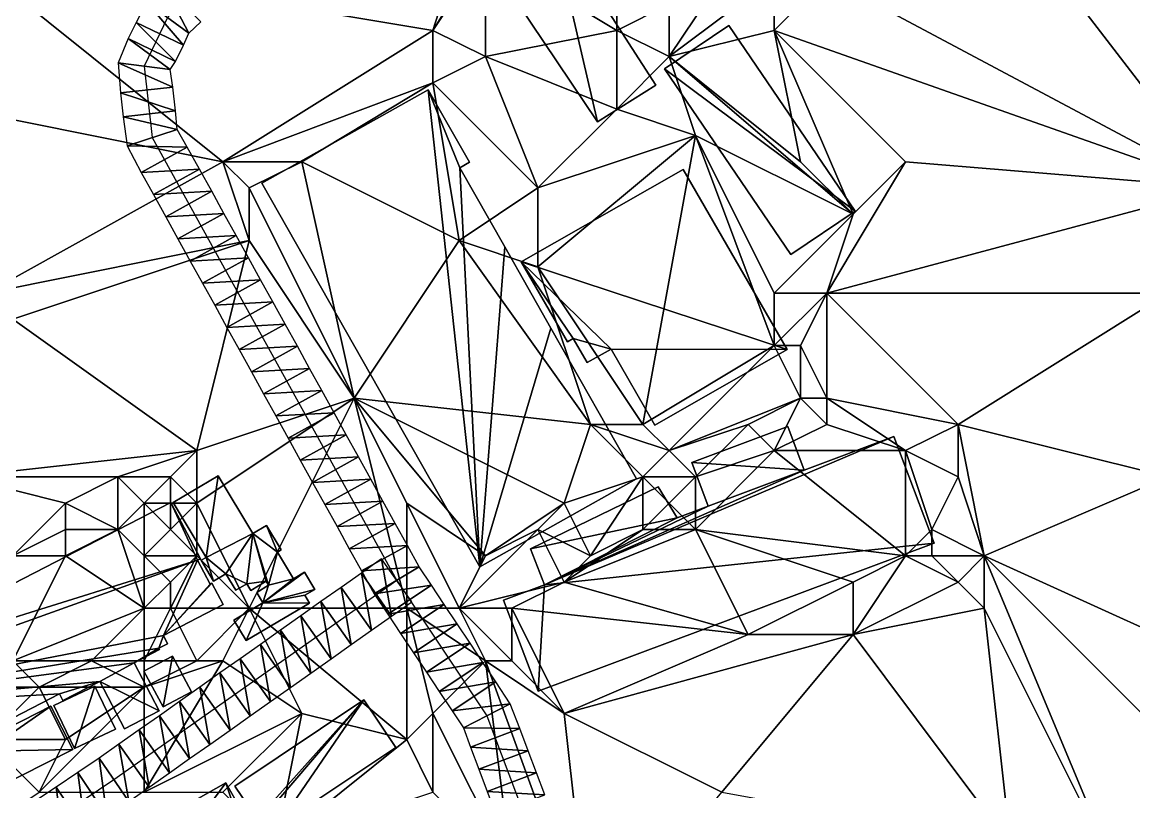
# Model space of a CAD drawing. Header units: metres. Extents: x -1103 to 901, y -902 to 905.
# Drawn here: x -771.3 to -686.6, y 576 to 634.6 of the extents above; entities that cross this region are included whole.
import ezdxf

# ---------------------------------------------------------------- set-up
doc = ezdxf.new("R2010")
doc.units = ezdxf.units.M
for name, color, linetype in [('OSM_BUILDING_FOOTPRINTS', 7, 'CONTINUOUS'), ('OSM_BUILDING_ROOFS', 1, 'CONTINUOUS'), ('OSM_BUILDING_WALLS', 8, 'CONTINUOUS'), ('OSM_ROAD_AXES', 2, 'CONTINUOUS'), ('OSM_ROAD_SURFACE', 9, 'CONTINUOUS'), ('OSM_TERRAIN', 3, 'CONTINUOUS')]:
    doc.layers.add(name, color=color, linetype=linetype)

msp = doc.modelspace()

# ---------------------------------------------------------------- linework, layer by layer
at = {"layer": 'OSM_BUILDING_FOOTPRINTS'}
for points in [[(-735.634, 639.205, 10.64), (-730.98, 642.157, 10.64), (-723.032, 629.816, 10.64), (-727.454, 627.04, 10.64), (-735.634, 639.205, 10.64)], [(-717.461, 634.372, 10.102), (-707.833, 620.228, 10.102), (-712.73, 616.932, 10.102), (-722.369, 631.065, 10.102), (-717.461, 634.372, 10.102)], [(-753.032, 622.373, 10.304), (-740.365, 629.473, 10.304), (-737.225, 623.954, 10.304), (-737.955, 623.545, 10.304), (-734.528, 617.518, 10.304), (-731.013, 611.325, 10.304), (-724.491, 599.868, 10.304), (-736.429, 593.166, 10.304), (-753.032, 622.373, 10.304)], [(-720.932, 623.413, 9.975), (-713.006, 609.7, 9.975), (-723.087, 603.949, 9.975), (-726.437, 609.733, 9.975), (-728.249, 608.704, 9.975), (-729.311, 610.529, 9.975), (-729.753, 610.274, 9.975), (-733.279, 616.368, 9.975), (-720.932, 623.413, 9.975)], [(-734.627, 590.611, 8.765), (-731.51, 591.773, 8.765), (-732.56, 594.526, 8.765), (-722.855, 599.249, 8.765), (-721.396, 596.893, 8.765), (-719.03, 597.778, 8.765), (-720.291, 601.107, 8.765), (-712.973, 603.838, 8.765), (-711.713, 600.521, 8.765), (-704.893, 603.075, 8.765), (-701.831, 594.969, 8.765), (-731.996, 583.678, 8.765), (-734.627, 590.611, 8.765)], [(-759.797, 598.043, 10.638), (-756.37, 600.078, 10.638), (-753.728, 595.687, 10.638), (-752.689, 596.307, 10.638), (-751.562, 594.438, 10.638), (-751.849, 594.272, 10.638), (-750.622, 592.237, 10.638), (-749.782, 592.746, 10.638), (-748.997, 591.441, 10.638), (-749.76, 590.987, 10.638), (-749.406, 590.401, 10.638), (-754.226, 587.537, 10.638), (-755.165, 589.096, 10.638), (-752.955, 590.412, 10.638), (-753.43, 591.208, 10.638), (-752.523, 591.75, 10.638), (-752.711, 592.06, 10.638), (-753.883, 591.363, 10.638), (-754.182, 591.872, 10.638), (-755.011, 591.374, 10.638), (-755.773, 592.624, 10.638), (-756.713, 592.071, 10.638), (-757.664, 593.652, 10.638), (-757.277, 593.874, 10.638), (-759.797, 598.043, 10.638)], [(-762.019, 585.203, 11.364), (-759.852, 586.353, 11.364), (-758.393, 583.633, 11.364), (-760.559, 582.494, 11.364), (-762.019, 585.203, 11.364)], [(-768.883, 582.593, 12.028), (-765.766, 584.075, 12.028), (-764.185, 580.802, 12.028), (-767.302, 579.32, 12.028), (-768.883, 582.593, 12.028)], [(-755.099, 576.467, 10.558), (-745.272, 583.025, 10.558), (-742.818, 579.398, 10.558), (-751.893, 573.348, 10.558), (-752.634, 574.432, 10.558), (-753.385, 573.934, 10.558), (-755.099, 576.467, 10.558)], [(-774.73, 578.8, 12.348), (-774.067, 579.132, 12.348), (-774.432, 579.839, 12.348), (-769.104, 582.538, 12.348), (-767.424, 579.253, 12.348), (-773.415, 576.223, 12.348), (-774.73, 578.8, 12.348)], [(-763.809, 572.165, 10.734), (-755.784, 576.699, 10.734), (-754.17, 573.879, 10.734), (-754.745, 573.558, 10.734), (-754.469, 573.061, 10.734), (-754.833, 572.85, 10.734), (-754.701, 572.607, 10.734), (-761.764, 568.615, 10.734), (-763.809, 572.165, 10.734)]]:
    msp.add_polyline3d(points, close=True, dxfattribs=at)
msp.add_polyline3d([(-784.756, 585.28, 11.018), (-759.963, 598.054, 11.018), (-757.719, 593.763, 11.018), (-757.929, 593.652, 11.018), (-756.978, 591.839, 11.018), (-756.834, 591.916, 11.018), (-755.972, 590.279, 11.018), (-760.537, 587.924, 11.018), (-760.217, 587.304, 11.018), (-760.891, 586.951, 11.018), (-760.836, 586.851, 11.018), (-762.77, 585.845, 11.018), (-760.858, 582.184, 11.018), (-763.5, 580.824, 11.018), (-765.379, 584.429, 11.018), (-768.187, 582.98, 11.018), (-768.441, 583.489, 11.018), (-776.897, 579.132, 11.018)], dxfattribs=at)
at = {"layer": 'OSM_BUILDING_ROOFS'}
for points in [[(-730.98, 642.157, 15.84), (-735.634, 639.205, 15.84), (-727.454, 627.04, 15.84)], [(-730.98, 642.157, 15.84), (-727.454, 627.04, 15.84), (-723.032, 629.816, 15.84)], [(-707.833, 620.228, 20.102), (-717.461, 634.372, 20.102), (-722.369, 631.065, 20.102)], [(-707.833, 620.228, 20.102), (-722.369, 631.065, 20.102), (-712.73, 616.932, 20.102)], [(-740.365, 629.473, 31.504), (-753.032, 622.373, 31.504), (-736.429, 593.166, 31.504)], [(-737.955, 623.545, 31.504), (-737.225, 623.954, 31.504), (-740.365, 629.473, 31.504)], [(-737.955, 623.545, 31.504), (-740.365, 629.473, 31.504), (-736.429, 593.166, 31.504)], [(-736.429, 593.166, 31.504), (-734.528, 617.518, 31.504), (-737.955, 623.545, 31.504)], [(-713.006, 609.7, 19.975), (-720.932, 623.413, 19.975), (-733.279, 616.368, 19.975)], [(-736.429, 593.166, 31.504), (-731.013, 611.325, 31.504), (-734.528, 617.518, 31.504)], [(-733.279, 616.368, 19.975), (-729.753, 610.274, 19.975), (-729.311, 610.529, 19.975)], [(-726.437, 609.733, 19.975), (-713.006, 609.7, 19.975), (-733.279, 616.368, 19.975)], [(-726.437, 609.733, 19.975), (-733.279, 616.368, 19.975), (-729.311, 610.529, 19.975)], [(-736.429, 593.166, 31.504), (-724.491, 599.868, 31.504), (-731.013, 611.325, 31.504)], [(-729.311, 610.529, 19.975), (-728.249, 608.704, 19.975), (-726.437, 609.733, 19.975)], [(-726.437, 609.733, 19.975), (-723.087, 603.949, 19.975), (-713.006, 609.7, 19.975)], [(-711.713, 600.521, 13.965), (-712.973, 603.838, 13.965), (-720.291, 601.107, 13.965)], [(-731.51, 591.773, 13.965), (-701.831, 594.969, 13.965), (-704.893, 603.075, 13.965)], [(-731.51, 591.773, 13.965), (-704.893, 603.075, 13.965), (-711.713, 600.521, 13.965)], [(-731.51, 591.773, 13.965), (-711.713, 600.521, 13.965), (-719.03, 597.778, 13.965)], [(-711.713, 600.521, 13.965), (-720.291, 601.107, 13.965), (-719.03, 597.778, 13.965)], [(-756.37, 600.078, 15.838), (-759.797, 598.043, 15.838), (-757.277, 593.874, 15.838)], [(-753.728, 595.687, 15.838), (-756.37, 600.078, 15.838), (-757.277, 593.874, 15.838)], [(-721.396, 596.893, 13.965), (-722.855, 599.249, 13.965), (-732.56, 594.526, 13.965)], [(-757.929, 593.652, 25.818), (-759.963, 598.054, 25.818), (-784.756, 585.28, 25.818)], [(-757.929, 593.652, 25.818), (-757.719, 593.763, 25.818), (-759.963, 598.054, 25.818)], [(-731.51, 591.773, 13.965), (-719.03, 597.778, 13.965), (-721.396, 596.893, 13.965)], [(-751.849, 594.272, 15.838), (-752.689, 596.307, 15.838), (-753.728, 595.687, 15.838)], [(-751.849, 594.272, 15.838), (-751.562, 594.438, 15.838), (-752.689, 596.307, 15.838)], [(-721.396, 596.893, 13.965), (-732.56, 594.526, 13.965), (-731.51, 591.773, 13.965)], [(-753.728, 595.687, 15.838), (-757.277, 593.874, 15.838), (-755.773, 592.624, 15.838)], [(-753.728, 595.687, 15.838), (-755.773, 592.624, 15.838), (-754.182, 591.872, 15.838)], [(-753.728, 595.687, 15.838), (-754.182, 591.872, 15.838), (-752.711, 592.06, 15.838)], [(-753.728, 595.687, 15.838), (-752.711, 592.06, 15.838), (-752.523, 591.75, 15.838)], [(-752.523, 591.75, 15.838), (-751.849, 594.272, 15.838), (-753.728, 595.687, 15.838)], [(-731.51, 591.773, 13.965), (-731.996, 583.678, 13.965), (-701.831, 594.969, 13.965)], [(-789.742, 582.272, 25.818), (-760.537, 587.924, 25.818), (-757.929, 593.652, 25.818)], [(-789.742, 582.272, 25.818), (-757.929, 593.652, 25.818), (-784.756, 585.28, 25.818)], [(-760.537, 587.924, 25.818), (-756.978, 591.839, 25.818), (-757.929, 593.652, 25.818)], [(-757.277, 593.874, 15.838), (-757.664, 593.652, 15.838), (-756.713, 592.071, 15.838)], [(-757.277, 593.874, 15.838), (-756.713, 592.071, 15.838), (-755.773, 592.624, 15.838)], [(-752.523, 591.75, 15.838), (-750.622, 592.237, 15.838), (-751.849, 594.272, 15.838)], [(-752.955, 590.412, 15.838), (-748.997, 591.441, 15.838), (-749.782, 592.746, 15.838)], [(-752.955, 590.412, 15.838), (-749.782, 592.746, 15.838), (-750.622, 592.237, 15.838)], [(-760.537, 587.924, 25.818), (-755.972, 590.279, 25.818), (-756.834, 591.916, 25.818)], [(-760.537, 587.924, 25.818), (-756.834, 591.916, 25.818), (-756.978, 591.839, 25.818)], [(-755.773, 592.624, 15.838), (-755.011, 591.374, 15.838), (-754.182, 591.872, 15.838)], [(-754.182, 591.872, 15.838), (-753.883, 591.363, 15.838), (-752.711, 592.06, 15.838)], [(-752.523, 591.75, 15.838), (-752.955, 590.412, 15.838), (-750.622, 592.237, 15.838)], [(-752.523, 591.75, 15.838), (-753.43, 591.208, 15.838), (-752.955, 590.412, 15.838)], [(-752.955, 590.412, 15.838), (-749.76, 590.987, 15.838), (-748.997, 591.441, 15.838)], [(-731.51, 591.773, 13.965), (-734.627, 590.611, 13.965), (-731.996, 583.678, 13.965)], [(-752.955, 590.412, 15.838), (-755.165, 589.096, 15.838), (-754.226, 587.537, 15.838)], [(-752.955, 590.412, 15.838), (-754.226, 587.537, 15.838), (-749.406, 590.401, 15.838)], [(-752.955, 590.412, 15.838), (-749.406, 590.401, 15.838), (-749.76, 590.987, 15.838)], [(-789.742, 582.272, 25.818), (-760.891, 586.951, 25.818), (-760.537, 587.924, 25.818)], [(-760.891, 586.951, 25.818), (-760.217, 587.304, 25.818), (-760.537, 587.924, 25.818)], [(-789.742, 582.272, 25.818), (-762.77, 585.845, 25.818), (-760.891, 586.951, 25.818)], [(-762.77, 585.845, 25.818), (-760.836, 586.851, 25.818), (-760.891, 586.951, 25.818)], [(-759.852, 586.353, 21.364), (-762.019, 585.203, 21.364), (-760.559, 582.494, 21.364)], [(-759.852, 586.353, 21.364), (-760.559, 582.494, 21.364), (-758.393, 583.633, 21.364)], [(-789.742, 582.272, 25.818), (-765.379, 584.429, 25.818), (-762.77, 585.845, 25.818)], [(-765.379, 584.429, 25.818), (-760.858, 582.184, 25.818), (-762.77, 585.845, 25.818)], [(-789.742, 582.272, 25.818), (-768.441, 583.489, 25.818), (-765.379, 584.429, 25.818)], [(-768.441, 583.489, 25.818), (-768.187, 582.98, 25.818), (-765.379, 584.429, 25.818)], [(-765.379, 584.429, 25.818), (-763.5, 580.824, 25.818), (-760.858, 582.184, 25.818)], [(-789.742, 582.272, 25.818), (-776.897, 579.132, 25.818), (-768.441, 583.489, 25.818)], [(-765.766, 584.075, 22.028), (-768.883, 582.593, 22.028), (-767.302, 579.32, 22.028)], [(-765.766, 584.075, 22.028), (-767.302, 579.32, 22.028), (-764.185, 580.802, 22.028)], [(-745.272, 583.025, 15.758), (-755.099, 576.467, 15.758), (-753.385, 573.934, 15.758)], [(-745.272, 583.025, 15.758), (-753.385, 573.934, 15.758), (-752.634, 574.432, 15.758)], [(-745.272, 583.025, 15.758), (-752.634, 574.432, 15.758), (-751.893, 573.348, 15.758)], [(-745.272, 583.025, 15.758), (-751.893, 573.348, 15.758), (-742.818, 579.398, 15.758)], [(-774.067, 579.132, 22.348), (-769.104, 582.538, 22.348), (-774.432, 579.839, 22.348)], [(-774.067, 579.132, 22.348), (-767.424, 579.253, 22.348), (-769.104, 582.538, 22.348)], [(-774.067, 579.132, 22.348), (-773.415, 576.223, 22.348), (-767.424, 579.253, 22.348)], [(-755.784, 576.699, 15.934), (-763.809, 572.165, 15.934), (-761.764, 568.615, 15.934)], [(-754.745, 573.558, 15.934), (-755.784, 576.699, 15.934), (-761.764, 568.615, 15.934)], [(-754.745, 573.558, 15.934), (-754.17, 573.879, 15.934), (-755.784, 576.699, 15.934)]]:
    msp.add_3dface(points, dxfattribs=at)
at = {"layer": 'OSM_BUILDING_WALLS'}
for points in [[(-723.032, 629.816, 10.64), (-730.98, 642.157, 10.64), (-730.98, 642.157, 15.84)], [(-723.032, 629.816, 10.64), (-730.98, 642.157, 15.84), (-723.032, 629.816, 15.84)], [(-735.634, 639.205, 10.64), (-727.454, 627.04, 10.64), (-727.454, 627.04, 15.84)], [(-735.634, 639.205, 10.64), (-727.454, 627.04, 15.84), (-735.634, 639.205, 15.84)], [(-717.461, 634.372, 10.102), (-722.369, 631.065, 10.102), (-722.369, 631.065, 20.102)], [(-717.461, 634.372, 10.102), (-722.369, 631.065, 20.102), (-717.461, 634.372, 20.102)], [(-707.833, 620.228, 10.102), (-717.461, 634.372, 10.102), (-717.461, 634.372, 20.102)], [(-707.833, 620.228, 10.102), (-717.461, 634.372, 20.102), (-707.833, 620.228, 20.102)], [(-722.369, 631.065, 10.102), (-712.73, 616.932, 10.102), (-712.73, 616.932, 20.102)], [(-722.369, 631.065, 10.102), (-712.73, 616.932, 20.102), (-722.369, 631.065, 20.102)], [(-740.365, 629.473, 10.304), (-753.032, 622.373, 10.304), (-753.032, 622.373, 31.504)], [(-740.365, 629.473, 10.304), (-753.032, 622.373, 31.504), (-740.365, 629.473, 31.504)], [(-737.225, 623.954, 10.304), (-740.365, 629.473, 10.304), (-740.365, 629.473, 31.504)], [(-737.225, 623.954, 10.304), (-740.365, 629.473, 31.504), (-737.225, 623.954, 31.504)], [(-727.454, 627.04, 10.64), (-723.032, 629.816, 10.64), (-723.032, 629.816, 15.84)], [(-727.454, 627.04, 10.64), (-723.032, 629.816, 15.84), (-727.454, 627.04, 15.84)], [(-737.955, 623.545, 10.304), (-737.225, 623.954, 10.304), (-737.225, 623.954, 31.504)], [(-737.955, 623.545, 10.304), (-737.225, 623.954, 31.504), (-737.955, 623.545, 31.504)], [(-734.528, 617.518, 10.304), (-737.955, 623.545, 10.304), (-737.955, 623.545, 31.504)], [(-734.528, 617.518, 10.304), (-737.955, 623.545, 31.504), (-734.528, 617.518, 31.504)], [(-720.932, 623.413, 9.975), (-733.279, 616.368, 9.975), (-733.279, 616.368, 19.975)], [(-720.932, 623.413, 9.975), (-733.279, 616.368, 19.975), (-720.932, 623.413, 19.975)], [(-713.006, 609.7, 9.975), (-720.932, 623.413, 9.975), (-720.932, 623.413, 19.975)], [(-713.006, 609.7, 9.975), (-720.932, 623.413, 19.975), (-713.006, 609.7, 19.975)], [(-753.032, 622.373, 10.304), (-736.429, 593.166, 10.304), (-736.429, 593.166, 31.504)], [(-753.032, 622.373, 10.304), (-736.429, 593.166, 31.504), (-753.032, 622.373, 31.504)], [(-712.73, 616.932, 10.102), (-707.833, 620.228, 10.102), (-707.833, 620.228, 20.102)], [(-712.73, 616.932, 10.102), (-707.833, 620.228, 20.102), (-712.73, 616.932, 20.102)], [(-731.013, 611.325, 10.304), (-734.528, 617.518, 10.304), (-734.528, 617.518, 31.504)], [(-731.013, 611.325, 10.304), (-734.528, 617.518, 31.504), (-731.013, 611.325, 31.504)], [(-733.279, 616.368, 9.975), (-729.753, 610.274, 9.975), (-729.753, 610.274, 19.975)], [(-733.279, 616.368, 9.975), (-729.753, 610.274, 19.975), (-733.279, 616.368, 19.975)], [(-724.491, 599.868, 10.304), (-731.013, 611.325, 10.304), (-731.013, 611.325, 31.504)], [(-724.491, 599.868, 10.304), (-731.013, 611.325, 31.504), (-724.491, 599.868, 31.504)], [(-729.753, 610.274, 9.975), (-729.311, 610.529, 9.975), (-729.311, 610.529, 19.975)], [(-729.753, 610.274, 9.975), (-729.311, 610.529, 19.975), (-729.753, 610.274, 19.975)], [(-729.311, 610.529, 9.975), (-728.249, 608.704, 9.975), (-728.249, 608.704, 19.975)], [(-729.311, 610.529, 9.975), (-728.249, 608.704, 19.975), (-729.311, 610.529, 19.975)], [(-728.249, 608.704, 9.975), (-726.437, 609.733, 9.975), (-726.437, 609.733, 19.975)], [(-728.249, 608.704, 9.975), (-726.437, 609.733, 19.975), (-728.249, 608.704, 19.975)], [(-726.437, 609.733, 9.975), (-723.087, 603.949, 9.975), (-723.087, 603.949, 19.975)], [(-726.437, 609.733, 9.975), (-723.087, 603.949, 19.975), (-726.437, 609.733, 19.975)], [(-723.087, 603.949, 9.975), (-713.006, 609.7, 9.975), (-713.006, 609.7, 19.975)], [(-723.087, 603.949, 9.975), (-713.006, 609.7, 19.975), (-723.087, 603.949, 19.975)], [(-712.973, 603.838, 8.765), (-720.291, 601.107, 8.765), (-720.291, 601.107, 13.965)], [(-712.973, 603.838, 8.765), (-720.291, 601.107, 13.965), (-712.973, 603.838, 13.965)], [(-711.713, 600.521, 8.765), (-712.973, 603.838, 8.765), (-712.973, 603.838, 13.965)], [(-711.713, 600.521, 8.765), (-712.973, 603.838, 13.965), (-711.713, 600.521, 13.965)], [(-704.893, 603.075, 8.765), (-711.713, 600.521, 8.765), (-711.713, 600.521, 13.965)], [(-704.893, 603.075, 8.765), (-711.713, 600.521, 13.965), (-704.893, 603.075, 13.965)], [(-701.831, 594.969, 8.765), (-704.893, 603.075, 8.765), (-704.893, 603.075, 13.965)], [(-701.831, 594.969, 8.765), (-704.893, 603.075, 13.965), (-701.831, 594.969, 13.965)], [(-720.291, 601.107, 8.765), (-719.03, 597.778, 8.765), (-719.03, 597.778, 13.965)], [(-720.291, 601.107, 8.765), (-719.03, 597.778, 13.965), (-720.291, 601.107, 13.965)], [(-756.37, 600.078, 10.638), (-759.797, 598.043, 10.638), (-759.797, 598.043, 15.838)], [(-756.37, 600.078, 10.638), (-759.797, 598.043, 15.838), (-756.37, 600.078, 15.838)], [(-753.728, 595.687, 10.638), (-756.37, 600.078, 10.638), (-756.37, 600.078, 15.838)], [(-753.728, 595.687, 10.638), (-756.37, 600.078, 15.838), (-753.728, 595.687, 15.838)], [(-736.429, 593.166, 10.304), (-724.491, 599.868, 10.304), (-724.491, 599.868, 31.504)], [(-736.429, 593.166, 10.304), (-724.491, 599.868, 31.504), (-736.429, 593.166, 31.504)], [(-722.855, 599.249, 8.765), (-732.56, 594.526, 8.765), (-732.56, 594.526, 13.965)], [(-722.855, 599.249, 8.765), (-732.56, 594.526, 13.965), (-722.855, 599.249, 13.965)], [(-721.396, 596.893, 8.765), (-722.855, 599.249, 8.765), (-722.855, 599.249, 13.965)], [(-721.396, 596.893, 8.765), (-722.855, 599.249, 13.965), (-721.396, 596.893, 13.965)], [(-759.963, 598.054, 11.018), (-784.756, 585.28, 11.018), (-784.756, 585.28, 25.818)], [(-759.963, 598.054, 11.018), (-784.756, 585.28, 25.818), (-759.963, 598.054, 25.818)], [(-757.719, 593.763, 11.018), (-759.963, 598.054, 11.018), (-759.963, 598.054, 25.818)], [(-757.719, 593.763, 11.018), (-759.963, 598.054, 25.818), (-757.719, 593.763, 25.818)], [(-759.797, 598.043, 10.638), (-757.277, 593.874, 10.638), (-757.277, 593.874, 15.838)], [(-759.797, 598.043, 10.638), (-757.277, 593.874, 15.838), (-759.797, 598.043, 15.838)], [(-719.03, 597.778, 8.765), (-721.396, 596.893, 8.765), (-721.396, 596.893, 13.965)], [(-719.03, 597.778, 8.765), (-721.396, 596.893, 13.965), (-719.03, 597.778, 13.965)], [(-752.689, 596.307, 10.638), (-753.728, 595.687, 10.638), (-753.728, 595.687, 15.838)], [(-752.689, 596.307, 10.638), (-753.728, 595.687, 15.838), (-752.689, 596.307, 15.838)], [(-751.562, 594.438, 10.638), (-752.689, 596.307, 10.638), (-752.689, 596.307, 15.838)], [(-751.562, 594.438, 10.638), (-752.689, 596.307, 15.838), (-751.562, 594.438, 15.838)], [(-751.849, 594.272, 10.638), (-751.562, 594.438, 10.638), (-751.562, 594.438, 15.838)], [(-751.849, 594.272, 10.638), (-751.562, 594.438, 15.838), (-751.849, 594.272, 15.838)], [(-732.56, 594.526, 8.765), (-731.51, 591.773, 8.765), (-731.51, 591.773, 13.965)], [(-732.56, 594.526, 8.765), (-731.51, 591.773, 13.965), (-732.56, 594.526, 13.965)], [(-731.996, 583.678, 8.765), (-701.831, 594.969, 8.765), (-701.831, 594.969, 13.965)], [(-731.996, 583.678, 8.765), (-701.831, 594.969, 13.965), (-731.996, 583.678, 13.965)], [(-757.929, 593.652, 11.018), (-757.719, 593.763, 11.018), (-757.719, 593.763, 25.818)], [(-757.929, 593.652, 11.018), (-757.719, 593.763, 25.818), (-757.929, 593.652, 25.818)], [(-756.978, 591.839, 11.018), (-757.929, 593.652, 11.018), (-757.929, 593.652, 25.818)], [(-756.978, 591.839, 11.018), (-757.929, 593.652, 25.818), (-756.978, 591.839, 25.818)], [(-757.277, 593.874, 10.638), (-757.664, 593.652, 10.638), (-757.664, 593.652, 15.838)], [(-757.277, 593.874, 10.638), (-757.664, 593.652, 15.838), (-757.277, 593.874, 15.838)], [(-757.664, 593.652, 10.638), (-756.713, 592.071, 10.638), (-756.713, 592.071, 15.838)], [(-757.664, 593.652, 10.638), (-756.713, 592.071, 15.838), (-757.664, 593.652, 15.838)], [(-750.622, 592.237, 10.638), (-751.849, 594.272, 10.638), (-751.849, 594.272, 15.838)], [(-750.622, 592.237, 10.638), (-751.849, 594.272, 15.838), (-750.622, 592.237, 15.838)], [(-749.782, 592.746, 10.638), (-750.622, 592.237, 10.638), (-750.622, 592.237, 15.838)], [(-749.782, 592.746, 10.638), (-750.622, 592.237, 15.838), (-749.782, 592.746, 15.838)], [(-748.997, 591.441, 10.638), (-749.782, 592.746, 10.638), (-749.782, 592.746, 15.838)], [(-748.997, 591.441, 10.638), (-749.782, 592.746, 15.838), (-748.997, 591.441, 15.838)], [(-756.834, 591.916, 11.018), (-756.978, 591.839, 11.018), (-756.978, 591.839, 25.818)], [(-756.834, 591.916, 11.018), (-756.978, 591.839, 25.818), (-756.834, 591.916, 25.818)], [(-755.972, 590.279, 11.018), (-756.834, 591.916, 11.018), (-756.834, 591.916, 25.818)], [(-755.972, 590.279, 11.018), (-756.834, 591.916, 25.818), (-755.972, 590.279, 25.818)], [(-756.713, 592.071, 10.638), (-755.773, 592.624, 10.638), (-755.773, 592.624, 15.838)], [(-756.713, 592.071, 10.638), (-755.773, 592.624, 15.838), (-756.713, 592.071, 15.838)], [(-755.773, 592.624, 10.638), (-755.011, 591.374, 10.638), (-755.011, 591.374, 15.838)], [(-755.773, 592.624, 10.638), (-755.011, 591.374, 15.838), (-755.773, 592.624, 15.838)], [(-753.883, 591.363, 10.638), (-752.711, 592.06, 10.638), (-752.711, 592.06, 15.838)], [(-753.883, 591.363, 10.638), (-752.711, 592.06, 15.838), (-753.883, 591.363, 15.838)], [(-752.711, 592.06, 10.638), (-752.523, 591.75, 10.638), (-752.523, 591.75, 15.838)], [(-752.711, 592.06, 10.638), (-752.523, 591.75, 15.838), (-752.711, 592.06, 15.838)], [(-755.011, 591.374, 10.638), (-754.182, 591.872, 10.638), (-754.182, 591.872, 15.838)], [(-755.011, 591.374, 10.638), (-754.182, 591.872, 15.838), (-755.011, 591.374, 15.838)], [(-754.182, 591.872, 10.638), (-753.883, 591.363, 10.638), (-753.883, 591.363, 15.838)], [(-754.182, 591.872, 10.638), (-753.883, 591.363, 15.838), (-754.182, 591.872, 15.838)], [(-752.523, 591.75, 10.638), (-753.43, 591.208, 10.638), (-753.43, 591.208, 15.838)], [(-752.523, 591.75, 10.638), (-753.43, 591.208, 15.838), (-752.523, 591.75, 15.838)], [(-753.43, 591.208, 10.638), (-752.955, 590.412, 10.638), (-752.955, 590.412, 15.838)], [(-753.43, 591.208, 10.638), (-752.955, 590.412, 15.838), (-753.43, 591.208, 15.838)], [(-749.76, 590.987, 10.638), (-748.997, 591.441, 10.638), (-748.997, 591.441, 15.838)], [(-749.76, 590.987, 10.638), (-748.997, 591.441, 15.838), (-749.76, 590.987, 15.838)], [(-731.51, 591.773, 8.765), (-734.627, 590.611, 8.765), (-734.627, 590.611, 13.965)], [(-731.51, 591.773, 8.765), (-734.627, 590.611, 13.965), (-731.51, 591.773, 13.965)], [(-760.537, 587.924, 11.018), (-755.972, 590.279, 11.018), (-755.972, 590.279, 25.818)], [(-760.537, 587.924, 11.018), (-755.972, 590.279, 25.818), (-760.537, 587.924, 25.818)], [(-752.955, 590.412, 10.638), (-755.165, 589.096, 10.638), (-755.165, 589.096, 15.838)], [(-752.955, 590.412, 10.638), (-755.165, 589.096, 15.838), (-752.955, 590.412, 15.838)], [(-754.226, 587.537, 10.638), (-749.406, 590.401, 10.638), (-749.406, 590.401, 15.838)], [(-754.226, 587.537, 10.638), (-749.406, 590.401, 15.838), (-754.226, 587.537, 15.838)], [(-749.406, 590.401, 10.638), (-749.76, 590.987, 10.638), (-749.76, 590.987, 15.838)], [(-749.406, 590.401, 10.638), (-749.76, 590.987, 15.838), (-749.406, 590.401, 15.838)], [(-734.627, 590.611, 8.765), (-731.996, 583.678, 8.765), (-731.996, 583.678, 13.965)], [(-734.627, 590.611, 8.765), (-731.996, 583.678, 13.965), (-734.627, 590.611, 13.965)], [(-755.165, 589.096, 10.638), (-754.226, 587.537, 10.638), (-754.226, 587.537, 15.838)], [(-755.165, 589.096, 10.638), (-754.226, 587.537, 15.838), (-755.165, 589.096, 15.838)], [(-760.217, 587.304, 11.018), (-760.537, 587.924, 11.018), (-760.537, 587.924, 25.818)], [(-760.217, 587.304, 11.018), (-760.537, 587.924, 25.818), (-760.217, 587.304, 25.818)], [(-762.77, 585.845, 11.018), (-760.836, 586.851, 11.018), (-760.836, 586.851, 25.818)], [(-762.77, 585.845, 11.018), (-760.836, 586.851, 25.818), (-762.77, 585.845, 25.818)], [(-760.891, 586.951, 11.018), (-760.217, 587.304, 11.018), (-760.217, 587.304, 25.818)], [(-760.891, 586.951, 11.018), (-760.217, 587.304, 25.818), (-760.891, 586.951, 25.818)], [(-760.836, 586.851, 11.018), (-760.891, 586.951, 11.018), (-760.891, 586.951, 25.818)], [(-760.836, 586.851, 11.018), (-760.891, 586.951, 25.818), (-760.836, 586.851, 25.818)], [(-759.852, 586.353, 11.364), (-762.019, 585.203, 11.364), (-762.019, 585.203, 21.364)], [(-759.852, 586.353, 11.364), (-762.019, 585.203, 21.364), (-759.852, 586.353, 21.364)], [(-758.393, 583.633, 11.364), (-759.852, 586.353, 11.364), (-759.852, 586.353, 21.364)], [(-758.393, 583.633, 11.364), (-759.852, 586.353, 21.364), (-758.393, 583.633, 21.364)], [(-760.858, 582.184, 11.018), (-762.77, 585.845, 11.018), (-762.77, 585.845, 25.818)], [(-760.858, 582.184, 11.018), (-762.77, 585.845, 25.818), (-760.858, 582.184, 25.818)], [(-762.019, 585.203, 11.364), (-760.559, 582.494, 11.364), (-760.559, 582.494, 21.364)], [(-762.019, 585.203, 11.364), (-760.559, 582.494, 21.364), (-762.019, 585.203, 21.364)], [(-768.187, 582.98, 11.018), (-765.379, 584.429, 11.018), (-765.379, 584.429, 25.818)], [(-768.187, 582.98, 11.018), (-765.379, 584.429, 25.818), (-768.187, 582.98, 25.818)], [(-765.379, 584.429, 11.018), (-763.5, 580.824, 11.018), (-763.5, 580.824, 25.818)], [(-765.379, 584.429, 11.018), (-763.5, 580.824, 25.818), (-765.379, 584.429, 25.818)], [(-776.897, 579.132, 11.018), (-768.441, 583.489, 11.018), (-768.441, 583.489, 25.818)], [(-776.897, 579.132, 11.018), (-768.441, 583.489, 25.818), (-776.897, 579.132, 25.818)], [(-765.766, 584.075, 12.028), (-768.883, 582.593, 12.028), (-768.883, 582.593, 22.028)], [(-765.766, 584.075, 12.028), (-768.883, 582.593, 22.028), (-765.766, 584.075, 22.028)], [(-768.441, 583.489, 11.018), (-768.187, 582.98, 11.018), (-768.187, 582.98, 25.818)], [(-768.441, 583.489, 11.018), (-768.187, 582.98, 25.818), (-768.441, 583.489, 25.818)], [(-764.185, 580.802, 12.028), (-765.766, 584.075, 12.028), (-765.766, 584.075, 22.028)], [(-764.185, 580.802, 12.028), (-765.766, 584.075, 22.028), (-764.185, 580.802, 22.028)], [(-760.559, 582.494, 11.364), (-758.393, 583.633, 11.364), (-758.393, 583.633, 21.364)], [(-760.559, 582.494, 11.364), (-758.393, 583.633, 21.364), (-760.559, 582.494, 21.364)], [(-768.883, 582.593, 12.028), (-767.302, 579.32, 12.028), (-767.302, 579.32, 22.028)], [(-768.883, 582.593, 12.028), (-767.302, 579.32, 22.028), (-768.883, 582.593, 22.028)], [(-745.272, 583.025, 10.558), (-755.099, 576.467, 10.558), (-755.099, 576.467, 15.758)], [(-745.272, 583.025, 10.558), (-755.099, 576.467, 15.758), (-745.272, 583.025, 15.758)], [(-742.818, 579.398, 10.558), (-745.272, 583.025, 10.558), (-745.272, 583.025, 15.758)], [(-742.818, 579.398, 10.558), (-745.272, 583.025, 15.758), (-742.818, 579.398, 15.758)], [(-769.104, 582.538, 12.348), (-774.432, 579.839, 12.348), (-774.432, 579.839, 22.348)], [(-769.104, 582.538, 12.348), (-774.432, 579.839, 22.348), (-769.104, 582.538, 22.348)], [(-767.424, 579.253, 12.348), (-769.104, 582.538, 12.348), (-769.104, 582.538, 22.348)], [(-767.424, 579.253, 12.348), (-769.104, 582.538, 22.348), (-767.424, 579.253, 22.348)], [(-763.5, 580.824, 11.018), (-760.858, 582.184, 11.018), (-760.858, 582.184, 25.818)], [(-763.5, 580.824, 11.018), (-760.858, 582.184, 25.818), (-763.5, 580.824, 25.818)], [(-767.302, 579.32, 12.028), (-764.185, 580.802, 12.028), (-764.185, 580.802, 22.028)], [(-767.302, 579.32, 12.028), (-764.185, 580.802, 22.028), (-767.302, 579.32, 22.028)], [(-773.415, 576.223, 12.348), (-767.424, 579.253, 12.348), (-767.424, 579.253, 22.348)], [(-773.415, 576.223, 12.348), (-767.424, 579.253, 22.348), (-773.415, 576.223, 22.348)], [(-751.893, 573.348, 10.558), (-742.818, 579.398, 10.558), (-742.818, 579.398, 15.758)], [(-751.893, 573.348, 10.558), (-742.818, 579.398, 15.758), (-751.893, 573.348, 15.758)], [(-755.784, 576.699, 10.734), (-763.809, 572.165, 10.734), (-763.809, 572.165, 15.934)], [(-755.784, 576.699, 10.734), (-763.809, 572.165, 15.934), (-755.784, 576.699, 15.934)], [(-754.17, 573.879, 10.734), (-755.784, 576.699, 10.734), (-755.784, 576.699, 15.934)], [(-754.17, 573.879, 10.734), (-755.784, 576.699, 15.934), (-754.17, 573.879, 15.934)], [(-755.099, 576.467, 10.558), (-753.385, 573.934, 10.558), (-753.385, 573.934, 15.758)], [(-755.099, 576.467, 10.558), (-753.385, 573.934, 15.758), (-755.099, 576.467, 15.758)]]:
    msp.add_3dface(points, dxfattribs=at)
at = {"layer": 'OSM_ROAD_AXES'}
for points in [[(-707.867, 679.725, 14.044), (-730.936, 659.929, 13.935), (-755.774, 639.392, 14.031), (-760.218, 634.969, 14.033), (-762.008, 631.275, 14.009), (-761.4, 625.834, 13.993), (-742.763, 592.126, 12.314), (-735.898, 581.82, 11.839), (-731.455, 570.031, 11.601), (-726.358, 546.232, 11.863), (-723.451, 525.375, 14.149)], [(-742.763, 592.126, 12.314), (-764.307, 576.931, 13.981), (-782.391, 564.788, 15.07), (-802.553, 558.672, 16.614), (-822.118, 554.038, 18.256)]]:
    msp.add_polyline3d(points, dxfattribs=at)
at = {"layer": 'OSM_ROAD_SURFACE'}
for points in [[(-760.518, 637.492, 14.106), (-761.832, 636.149, 14.102), (-758.603, 633.789, 14.064)], [(-760.518, 637.492, 14.106), (-758.603, 633.789, 14.064), (-757.696, 634.657, 14.066)], [(-761.832, 636.149, 14.102), (-762.614, 634.61, 14.092), (-759.015, 632.865, 14.058)], [(-761.832, 636.149, 14.102), (-759.015, 632.865, 14.058), (-758.603, 633.789, 14.064)], [(-762.614, 634.61, 14.092), (-763.211, 633.379, 14.084), (-759.612, 631.634, 14.05)], [(-762.614, 634.61, 14.092), (-759.612, 631.634, 14.05), (-759.015, 632.865, 14.058)], [(-763.211, 633.379, 14.084), (-763.992, 631.532, 14.072), (-760.025, 631.018, 14.047)], [(-763.211, 633.379, 14.084), (-760.025, 631.018, 14.047), (-759.612, 631.634, 14.05)], [(-763.992, 631.532, 14.072), (-763.793, 629.239, 14.065), (-759.818, 629.683, 14.034)], [(-763.992, 631.532, 14.072), (-759.818, 629.683, 14.034), (-760.025, 631.018, 14.047)], [(-763.793, 629.239, 14.065), (-759.615, 627.87, 14.017), (-759.818, 629.683, 14.034)], [(-763.793, 629.239, 14.065), (-763.59, 627.426, 14.071), (-759.615, 627.87, 14.017)], [(-763.59, 627.426, 14.071), (-759.498, 626.451, 14.008), (-759.615, 627.87, 14.017)], [(-763.59, 627.426, 14.071), (-763.303, 625.217, 14.088), (-759.498, 626.451, 14.008)], [(-763.303, 625.217, 14.088), (-758.718, 625.116, 14.002), (-759.498, 626.451, 14.008)], [(-763.303, 625.217, 14.088), (-762.219, 623.181, 14.163), (-758.718, 625.116, 14.002)], [(-762.219, 623.181, 14.163), (-757.786, 623.431, 14.038), (-758.718, 625.116, 14.002)], [(-762.219, 623.181, 14.163), (-761.287, 621.495, 14.225), (-757.786, 623.431, 14.038)], [(-761.287, 621.495, 14.225), (-756.854, 621.746, 14.016), (-757.786, 623.431, 14.038)], [(-761.287, 621.495, 14.225), (-760.355, 619.81, 14.203), (-756.854, 621.746, 14.016)], [(-760.355, 619.81, 14.203), (-755.922, 620.06, 13.974), (-756.854, 621.746, 14.016)], [(-760.355, 619.81, 14.203), (-759.423, 618.125, 14.162), (-755.922, 620.06, 13.974)], [(-759.423, 618.125, 14.162), (-754.991, 618.375, 13.933), (-755.922, 620.06, 13.974)], [(-759.423, 618.125, 14.162), (-758.491, 616.439, 14.108), (-754.991, 618.375, 13.933)], [(-758.491, 616.439, 14.108), (-754.059, 616.689, 13.821), (-754.991, 618.375, 13.933)], [(-758.491, 616.439, 14.108), (-757.559, 614.754, 13.945), (-754.059, 616.689, 13.821)], [(-757.559, 614.754, 13.945), (-753.127, 615.004, 13.706), (-754.059, 616.689, 13.821)], [(-757.559, 614.754, 13.945), (-756.627, 613.069, 13.782), (-753.127, 615.004, 13.706)], [(-756.627, 613.069, 13.782), (-752.195, 613.319, 13.592), (-753.127, 615.004, 13.706)], [(-756.627, 613.069, 13.782), (-755.696, 611.383, 13.619), (-752.195, 613.319, 13.592)], [(-755.696, 611.383, 13.619), (-751.263, 611.633, 13.477), (-752.195, 613.319, 13.592)], [(-755.696, 611.383, 13.619), (-754.764, 609.698, 13.503), (-751.263, 611.633, 13.477)], [(-754.764, 609.698, 13.503), (-750.331, 609.948, 13.363), (-751.263, 611.633, 13.477)], [(-754.764, 609.698, 13.503), (-753.832, 608.012, 13.388), (-750.331, 609.948, 13.363)], [(-753.832, 608.012, 13.388), (-749.399, 608.263, 13.248), (-750.331, 609.948, 13.363)], [(-753.832, 608.012, 13.388), (-752.9, 606.327, 13.274), (-749.399, 608.263, 13.248)], [(-752.9, 606.327, 13.274), (-748.468, 606.577, 13.134), (-749.399, 608.263, 13.248)], [(-752.9, 606.327, 13.274), (-751.968, 604.642, 13.159), (-748.468, 606.577, 13.134)], [(-751.968, 604.642, 13.159), (-747.536, 604.892, 13.006), (-748.468, 606.577, 13.134)], [(-751.968, 604.642, 13.159), (-751.036, 602.956, 12.998), (-747.536, 604.892, 13.006)], [(-751.036, 602.956, 12.998), (-746.604, 603.206, 12.962), (-747.536, 604.892, 13.006)], [(-751.036, 602.956, 12.998), (-750.104, 601.271, 12.983), (-746.604, 603.206, 12.962)], [(-750.104, 601.271, 12.983), (-745.672, 601.521, 12.851), (-746.604, 603.206, 12.962)], [(-750.104, 601.271, 12.983), (-749.173, 599.586, 12.993), (-745.672, 601.521, 12.851)], [(-749.173, 599.586, 12.993), (-744.74, 599.836, 12.739), (-745.672, 601.521, 12.851)], [(-749.173, 599.586, 12.993), (-748.241, 597.9, 12.881), (-744.74, 599.836, 12.739)], [(-748.241, 597.9, 12.881), (-743.808, 598.15, 12.633), (-744.74, 599.836, 12.739)], [(-748.241, 597.9, 12.881), (-747.309, 596.215, 12.77), (-743.808, 598.15, 12.633)], [(-747.309, 596.215, 12.77), (-742.876, 596.465, 12.535), (-743.808, 598.15, 12.633)], [(-747.309, 596.215, 12.77), (-746.377, 594.529, 12.658), (-742.876, 596.465, 12.535)], [(-746.377, 594.529, 12.658), (-741.945, 594.78, 12.436), (-742.876, 596.465, 12.535)], [(-746.377, 594.529, 12.658), (-745.445, 592.844, 12.547), (-741.945, 594.78, 12.436)], [(-745.445, 592.844, 12.547), (-741.052, 593.163, 12.344), (-741.945, 594.78, 12.436)], [(-743.916, 593.761, 12.487), (-745.455, 592.675, 12.541), (-743.149, 589.407, 12.335)], [(-743.916, 593.761, 12.487), (-743.149, 589.407, 12.335), (-741.61, 590.492, 12.255)], [(-745.445, 592.844, 12.547), (-744.474, 591.09, 12.43), (-741.052, 593.163, 12.344)], [(-744.474, 591.09, 12.43), (-740.118, 591.763, 12.26), (-741.052, 593.163, 12.344)], [(-745.455, 592.675, 12.541), (-746.993, 591.59, 12.596), (-744.688, 588.321, 12.463)], [(-745.455, 592.675, 12.541), (-744.688, 588.321, 12.463), (-743.149, 589.407, 12.335)], [(-746.993, 591.59, 12.596), (-748.532, 590.505, 12.651), (-746.227, 587.236, 12.59)], [(-746.993, 591.59, 12.596), (-746.227, 587.236, 12.59), (-744.688, 588.321, 12.463)], [(-744.474, 591.09, 12.43), (-743.447, 589.545, 12.348), (-740.118, 591.763, 12.26)], [(-743.447, 589.545, 12.348), (-739.137, 590.29, 12.171), (-740.118, 591.763, 12.26)], [(-748.532, 590.505, 12.651), (-750.071, 589.419, 12.744), (-747.766, 586.151, 12.718)], [(-748.532, 590.505, 12.651), (-747.766, 586.151, 12.718), (-746.227, 587.236, 12.59)], [(-743.447, 589.545, 12.348), (-742.466, 588.073, 12.34), (-739.137, 590.29, 12.171)], [(-742.466, 588.073, 12.34), (-738.156, 588.818, 12.101), (-739.137, 590.29, 12.171)], [(-750.071, 589.419, 12.744), (-751.61, 588.334, 12.872), (-749.304, 585.065, 12.794)], [(-750.071, 589.419, 12.744), (-749.304, 585.065, 12.794), (-747.766, 586.151, 12.718)], [(-742.466, 588.073, 12.34), (-741.486, 586.601, 12.24), (-738.156, 588.818, 12.101)], [(-741.486, 586.601, 12.24), (-737.176, 587.345, 12.035), (-738.156, 588.818, 12.101)], [(-751.61, 588.334, 12.872), (-753.149, 587.249, 12.922), (-750.843, 583.98, 12.803)], [(-751.61, 588.334, 12.872), (-750.843, 583.98, 12.803), (-749.304, 585.065, 12.794)], [(-753.149, 587.249, 12.922), (-754.688, 586.163, 13.031), (-752.382, 582.894, 12.925)], [(-753.149, 587.249, 12.922), (-752.382, 582.894, 12.925), (-750.843, 583.98, 12.803)], [(-741.486, 586.601, 12.24), (-740.505, 585.128, 12.114), (-737.176, 587.345, 12.035)], [(-740.505, 585.128, 12.114), (-736.195, 585.873, 11.972), (-737.176, 587.345, 12.035)], [(-754.688, 586.163, 13.031), (-756.226, 585.078, 13.17), (-753.921, 581.809, 13.093)], [(-754.688, 586.163, 13.031), (-753.921, 581.809, 13.093), (-752.382, 582.894, 12.925)], [(-740.505, 585.128, 12.114), (-739.524, 583.656, 12.055), (-736.195, 585.873, 11.972)], [(-739.524, 583.656, 12.055), (-735.214, 584.401, 11.907), (-736.195, 585.873, 11.972)], [(-756.226, 585.078, 13.17), (-757.765, 583.992, 13.343), (-755.46, 580.724, 13.261)], [(-756.226, 585.078, 13.17), (-755.46, 580.724, 13.261), (-753.921, 581.809, 13.093)], [(-739.524, 583.656, 12.055), (-738.544, 582.183, 11.994), (-735.214, 584.401, 11.907)], [(-738.544, 582.183, 11.994), (-734.118, 582.731, 11.803), (-735.214, 584.401, 11.907)], [(-757.765, 583.992, 13.343), (-759.304, 582.907, 13.52), (-756.999, 579.638, 13.429)], [(-757.765, 583.992, 13.343), (-756.999, 579.638, 13.429), (-755.46, 580.724, 13.261)], [(-759.304, 582.907, 13.52), (-760.843, 581.822, 13.697), (-758.537, 578.553, 13.597)], [(-759.304, 582.907, 13.52), (-758.537, 578.553, 13.597), (-756.999, 579.638, 13.429)], [(-738.544, 582.183, 11.994), (-737.679, 580.908, 11.94), (-734.118, 582.731, 11.803)], [(-737.679, 580.908, 11.94), (-733.392, 580.841, 11.762), (-734.118, 582.731, 11.803)], [(-760.843, 581.822, 13.697), (-762.382, 580.736, 13.851), (-760.076, 577.467, 13.765)], [(-760.843, 581.822, 13.697), (-760.076, 577.467, 13.765), (-758.537, 578.553, 13.597)], [(-737.679, 580.908, 11.94), (-737.135, 579.43, 11.893), (-733.392, 580.841, 11.762)], [(-762.382, 580.736, 13.851), (-763.921, 579.651, 13.937), (-761.615, 576.382, 13.933)], [(-762.382, 580.736, 13.851), (-761.615, 576.382, 13.933), (-760.076, 577.467, 13.765)], [(-737.135, 579.43, 11.893), (-732.757, 579.157, 11.728), (-733.392, 580.841, 11.762)], [(-763.921, 579.651, 13.937), (-765.44, 578.579, 14.021), (-763.173, 575.283, 13.99)], [(-763.921, 579.651, 13.937), (-763.173, 575.283, 13.99), (-761.615, 576.382, 13.933)], [(-737.135, 579.43, 11.893), (-736.5, 577.746, 11.84), (-732.757, 579.157, 11.728)], [(-765.44, 578.579, 14.021), (-767.066, 577.488, 14.109), (-764.836, 574.167, 13.984)], [(-765.44, 578.579, 14.021), (-764.836, 574.167, 13.984), (-763.173, 575.283, 13.99)], [(-736.5, 577.746, 11.84), (-732.122, 577.473, 11.693), (-732.757, 579.157, 11.728)], [(-767.066, 577.488, 14.109), (-768.71, 576.384, 14.199), (-766.48, 573.063, 14.107)], [(-767.066, 577.488, 14.109), (-766.48, 573.063, 14.107), (-764.836, 574.167, 13.984)], [(-736.5, 577.746, 11.84), (-735.865, 576.062, 11.787), (-732.122, 577.473, 11.693)], [(-735.865, 576.062, 11.787), (-731.488, 575.789, 11.659), (-732.122, 577.473, 11.693)], [(-768.71, 576.384, 14.199), (-770.354, 575.28, 14.292), (-768.124, 571.959, 14.211)], [(-768.71, 576.384, 14.199), (-768.124, 571.959, 14.211), (-766.48, 573.063, 14.107)], [(-735.865, 576.062, 11.787), (-735.23, 574.378, 11.733), (-731.488, 575.789, 11.659)]]:
    msp.add_3dface(points, dxfattribs=at)
at = {"layer": 'OSM_TERRAIN'}
for points in [[(-740, 634, 13.917), (-722, 690, 13.958), (-776, 640, 14.161)], [(-740, 634, 13.917), (-730, 650, 13.923), (-722, 690, 13.958)], [(-736, 640, 13.645), (-730, 650, 13.923), (-740, 634, 13.917)], [(-726, 634, 13.567), (-726, 650, 13.496), (-736, 640, 13.645)], [(-726, 634, 13.567), (-722, 636, 13.241), (-726, 650, 13.496)], [(-680, 622, 8.329), (-700, 648, 11.801), (-710, 638, 12.41)], [(-680, 622, 8.329), (-674, 646, 9.932), (-700, 648, 11.801)], [(-776, 628, 14.221), (-756, 624, 13.913), (-776, 640, 14.161)], [(-756, 624, 13.913), (-740, 634, 13.917), (-776, 640, 14.161)], [(-740, 634, 13.917), (-736, 632, 13.757), (-736, 640, 13.645)], [(-736, 632, 13.757), (-726, 634, 13.567), (-736, 640, 13.645)], [(-722, 636, 13.241), (-722, 632, 12.392), (-718, 638, 13.197)], [(-722, 632, 12.392), (-714, 634, 12.494), (-714, 638, 13.165)], [(-722, 632, 12.392), (-714, 638, 13.165), (-718, 638, 13.197)], [(-710, 638, 12.41), (-714, 634, 12.494), (-680, 622, 8.329)], [(-714, 634, 12.494), (-710, 638, 12.41), (-714, 638, 13.165)], [(-722, 632, 12.392), (-722, 636, 13.241), (-726, 634, 13.567)], [(-756, 624, 13.913), (-740, 630, 13.129), (-740, 634, 13.917)], [(-740, 630, 13.129), (-736, 632, 13.757), (-740, 634, 13.917)], [(-726, 628, 13.567), (-726, 634, 13.567), (-736, 632, 13.757)], [(-726, 628, 13.567), (-722, 632, 12.392), (-726, 634, 13.567)], [(-722, 632, 12.392), (-712, 624, 12.244), (-714, 634, 12.494)], [(-708, 620, 12.216), (-714, 634, 12.494), (-712, 624, 12.244)], [(-708, 620, 12.216), (-704, 624, 10.867), (-714, 634, 12.494)], [(-704, 624, 10.867), (-680, 622, 8.329), (-714, 634, 12.494)], [(-740, 630, 13.129), (-732, 622, 13.02), (-736, 632, 13.757)], [(-732, 622, 13.02), (-726, 628, 13.567), (-736, 632, 13.757)], [(-726, 628, 13.567), (-720, 626, 12.289), (-722, 632, 12.392)], [(-720, 626, 12.289), (-708, 620, 12.216), (-722, 632, 12.392)], [(-708, 620, 12.216), (-712, 624, 12.244), (-722, 632, 12.392)], [(-750, 624, 13.007), (-740, 630, 13.129), (-756, 624, 13.913)], [(-738, 618, 13.007), (-740, 630, 13.129), (-750, 624, 13.007)], [(-738, 618, 13.007), (-732, 622, 13.02), (-740, 630, 13.129)], [(-774, 614, 14.878), (-756, 624, 13.913), (-776, 628, 14.221)], [(-732, 622, 13.02), (-720, 626, 12.289), (-726, 628, 13.567)], [(-732, 616, 12.179), (-724, 604, 12.176), (-720, 626, 12.289)], [(-732, 616, 12.179), (-720, 626, 12.289), (-732, 622, 13.02)], [(-724, 604, 12.176), (-714, 610, 12.179), (-720, 626, 12.289)], [(-720, 626, 12.289), (-714, 610, 12.179), (-714, 614, 11.988)], [(-714, 614, 11.988), (-708, 620, 12.216), (-720, 626, 12.289)], [(-754, 618, 13.833), (-756, 624, 13.913), (-774, 614, 14.878)], [(-754, 618, 13.833), (-754, 622, 13.334), (-756, 624, 13.913)], [(-754, 622, 13.334), (-750, 624, 13.007), (-756, 624, 13.913)], [(-754, 622, 13.334), (-746, 606, 12.97), (-750, 624, 13.007)], [(-746, 606, 12.97), (-738, 618, 13.007), (-750, 624, 13.007)], [(-710, 614, 10.982), (-704, 624, 10.867), (-708, 620, 12.216)], [(-704, 624, 10.867), (-710, 614, 10.982), (-680, 622, 8.329)], [(-754, 618, 13.833), (-746, 606, 12.97), (-754, 622, 13.334)], [(-732, 616, 12.179), (-732, 622, 13.02), (-738, 618, 13.007)], [(-684, 614, 8.408), (-680, 622, 8.329), (-710, 614, 10.982)], [(-714, 614, 11.988), (-710, 614, 10.982), (-708, 620, 12.216)], [(-772, 612, 14.747), (-754, 618, 13.833), (-774, 614, 14.878)], [(-758, 602, 13.187), (-754, 618, 13.833), (-772, 612, 14.747)], [(-758, 602, 13.187), (-746, 606, 12.97), (-754, 618, 13.833)], [(-746, 606, 12.97), (-728, 604, 13.007), (-738, 618, 13.007)], [(-728, 604, 13.007), (-732, 616, 12.179), (-738, 618, 13.007)], [(-728, 604, 13.007), (-724, 604, 12.176), (-732, 616, 12.179)], [(-714, 610, 12.179), (-712, 610, 11.861), (-710, 614, 10.982)], [(-714, 610, 12.179), (-710, 614, 10.982), (-714, 614, 11.988)], [(-712, 610, 11.861), (-710, 606, 10.586), (-710, 614, 10.982)], [(-710, 606, 10.586), (-700, 604, 9.442), (-710, 614, 10.982)], [(-700, 604, 9.442), (-684, 614, 8.408), (-710, 614, 10.982)], [(-684, 600, 8.889), (-684, 614, 8.408), (-700, 604, 9.442)], [(-776, 600, 14.981), (-758, 602, 13.187), (-772, 612, 14.747)], [(-722, 602, 11.845), (-714, 610, 12.179), (-724, 604, 12.176)], [(-722, 602, 11.845), (-712, 606, 10.97), (-714, 610, 12.179)], [(-712, 606, 10.97), (-712, 610, 11.861), (-714, 610, 12.179)], [(-712, 606, 10.97), (-710, 606, 10.586), (-712, 610, 11.861)], [(-758, 598, 12.854), (-754, 590, 12.907), (-746, 606, 12.97)], [(-758, 598, 12.854), (-746, 606, 12.97), (-758, 602, 13.187)], [(-754, 590, 12.907), (-742, 590, 12.197), (-746, 606, 12.97)], [(-742, 590, 12.197), (-742, 598, 12.516), (-746, 606, 12.97)], [(-742, 598, 12.516), (-736, 594, 13.007), (-746, 606, 12.97)], [(-736, 594, 13.007), (-730, 598, 13.007), (-746, 606, 12.97)], [(-746, 606, 12.97), (-730, 598, 13.007), (-728, 604, 13.007)], [(-716, 604, 11.208), (-712, 606, 10.97), (-722, 602, 11.845)], [(-714, 602, 11.053), (-712, 606, 10.97), (-716, 604, 11.208)], [(-714, 602, 11.053), (-710, 604, 10.645), (-712, 606, 10.97)], [(-712, 606, 10.97), (-710, 604, 10.645), (-710, 606, 10.586)], [(-704, 602, 10.9), (-710, 606, 10.586), (-710, 604, 10.645)], [(-704, 602, 10.9), (-700, 604, 9.442), (-710, 606, 10.586)], [(-730, 598, 13.007), (-724, 600, 12.773), (-728, 604, 13.007)], [(-724, 600, 12.773), (-722, 602, 11.845), (-728, 604, 13.007)], [(-728, 604, 13.007), (-722, 602, 11.845), (-724, 604, 12.176)], [(-720, 600, 11.057), (-716, 604, 11.208), (-722, 602, 11.845)], [(-720, 600, 11.057), (-714, 602, 11.053), (-716, 604, 11.208)], [(-714, 602, 11.053), (-704, 602, 10.9), (-710, 604, 10.645)], [(-700, 600, 9.48), (-700, 604, 9.442), (-704, 602, 10.9)], [(-700, 600, 9.48), (-698, 594, 9.173), (-700, 604, 9.442)], [(-698, 594, 9.173), (-684, 600, 8.889), (-700, 604, 9.442)], [(-764, 600, 14.042), (-758, 602, 13.187), (-776, 600, 14.981)], [(-760, 600, 13.647), (-758, 602, 13.187), (-764, 600, 14.042)], [(-760, 600, 13.647), (-758, 598, 12.854), (-758, 602, 13.187)], [(-724, 600, 12.773), (-720, 600, 11.057), (-722, 602, 11.845)], [(-720, 596, 11.053), (-704, 594, 10.996), (-714, 602, 11.053)], [(-720, 596, 11.053), (-714, 602, 11.053), (-720, 600, 11.057)], [(-704, 594, 10.996), (-704, 602, 10.9), (-714, 602, 11.053)], [(-704, 594, 10.996), (-702, 596, 10.965), (-704, 602, 10.9)], [(-702, 596, 10.965), (-700, 600, 9.48), (-704, 602, 10.9)], [(-772, 594, 14.89), (-768, 598, 14.34), (-776, 600, 14.981)], [(-768, 598, 14.34), (-764, 600, 14.042), (-776, 600, 14.981)], [(-768, 598, 14.34), (-764, 596, 15.723), (-764, 600, 14.042)], [(-764, 596, 15.723), (-762, 598, 14.18), (-764, 600, 14.042)], [(-762, 598, 14.18), (-760, 600, 13.647), (-764, 600, 14.042)], [(-762, 598, 14.18), (-760, 598, 13.003), (-760, 600, 13.647)], [(-760, 598, 13.003), (-758, 598, 12.854), (-760, 600, 13.647)], [(-728, 594, 11.347), (-724, 600, 12.773), (-730, 598, 13.007)], [(-724, 596, 11.242), (-724, 600, 12.773), (-728, 594, 11.347)], [(-724, 596, 11.242), (-722, 598, 11.488), (-724, 600, 12.773)], [(-722, 598, 11.488), (-720, 600, 11.057), (-724, 600, 12.773)], [(-722, 598, 11.488), (-720, 596, 11.053), (-720, 600, 11.057)], [(-702, 596, 10.965), (-698, 594, 9.173), (-700, 600, 9.48)], [(-676, 584, 9.676), (-684, 600, 8.889), (-698, 594, 9.173)], [(-772, 594, 14.89), (-768, 596, 15.01), (-768, 598, 14.34)], [(-768, 596, 15.01), (-764, 596, 15.723), (-768, 598, 14.34)], [(-764, 596, 15.723), (-762, 594, 15.718), (-762, 598, 14.18)], [(-762, 594, 15.718), (-760, 596, 13.74), (-762, 598, 14.18)], [(-760, 596, 13.74), (-760, 598, 13.003), (-762, 598, 14.18)], [(-758, 594, 13.202), (-758, 598, 12.854), (-760, 596, 13.74)], [(-760, 596, 13.74), (-758, 598, 12.854), (-760, 598, 13.003)], [(-758, 594, 13.202), (-754, 590, 12.907), (-758, 598, 12.854)], [(-738, 590, 12.074), (-736, 594, 13.007), (-742, 598, 12.516)], [(-742, 590, 12.197), (-738, 590, 12.074), (-742, 598, 12.516)], [(-732, 596, 13.007), (-730, 598, 13.007), (-736, 594, 13.007)], [(-732, 596, 13.007), (-728, 594, 11.347), (-730, 598, 13.007)], [(-724, 596, 11.242), (-720, 596, 11.053), (-722, 598, 11.488)], [(-772, 594, 14.89), (-768, 594, 15.614), (-768, 596, 15.01)], [(-762, 590, 15.734), (-764, 596, 15.723), (-768, 594, 15.614)], [(-768, 594, 15.614), (-764, 596, 15.723), (-768, 596, 15.01)], [(-762, 590, 15.734), (-762, 594, 15.718), (-764, 596, 15.723)], [(-762, 594, 15.718), (-758, 594, 13.202), (-760, 596, 13.74)], [(-738, 590, 12.074), (-732, 596, 13.007), (-736, 594, 13.007)], [(-738, 590, 12.074), (-730, 592, 11.053), (-732, 596, 13.007)], [(-730, 592, 11.053), (-728, 594, 11.347), (-732, 596, 13.007)], [(-730, 592, 11.053), (-724, 596, 11.242), (-728, 594, 11.347)], [(-730, 592, 11.053), (-720, 596, 11.053), (-724, 596, 11.242)], [(-730, 592, 11.053), (-716, 588, 10.786), (-720, 596, 11.053)], [(-716, 588, 10.786), (-708, 592, 10.873), (-720, 596, 11.053)], [(-708, 592, 10.873), (-704, 594, 10.996), (-720, 596, 11.053)], [(-702, 594, 10.696), (-702, 596, 10.965), (-704, 594, 10.996)], [(-702, 594, 10.696), (-698, 594, 9.173), (-702, 596, 10.965)], [(-772, 586, 15.734), (-768, 594, 15.614), (-772, 594, 14.89)], [(-772, 586, 15.734), (-762, 590, 15.734), (-768, 594, 15.614)], [(-762, 590, 15.734), (-760, 592, 14.909), (-762, 594, 15.718)], [(-760, 592, 14.909), (-758, 594, 13.202), (-762, 594, 15.718)], [(-760, 590, 15.454), (-758, 594, 13.202), (-760, 592, 14.909)], [(-760, 590, 15.454), (-754, 590, 12.907), (-758, 594, 13.202)], [(-708, 588, 9.918), (-700, 592, 9.548), (-704, 594, 10.996)], [(-708, 588, 9.918), (-704, 594, 10.996), (-708, 592, 10.873)], [(-704, 594, 10.996), (-700, 592, 9.548), (-702, 594, 10.696)], [(-700, 592, 9.548), (-698, 594, 9.173), (-702, 594, 10.696)], [(-698, 590, 9.362), (-698, 594, 9.173), (-700, 592, 9.548)], [(-688, 570, 10.419), (-674, 570, 10.419), (-698, 594, 9.173)], [(-674, 570, 10.419), (-676, 584, 9.676), (-698, 594, 9.173)], [(-688, 570, 10.419), (-698, 594, 9.173), (-698, 590, 9.362)], [(-762, 590, 15.734), (-760, 590, 15.454), (-760, 592, 14.909)], [(-734, 590, 11.078), (-730, 592, 11.053), (-738, 590, 12.074)], [(-734, 590, 11.078), (-716, 588, 10.786), (-730, 592, 11.053)], [(-716, 588, 10.786), (-708, 588, 9.918), (-708, 592, 10.873)], [(-708, 588, 9.918), (-698, 590, 9.362), (-700, 592, 9.548)], [(-772, 586, 15.734), (-766, 586, 14.886), (-762, 590, 15.734)], [(-766, 586, 14.886), (-762, 586, 13.799), (-762, 590, 15.734)], [(-762, 586, 13.799), (-758, 586, 13.481), (-760, 590, 15.454)], [(-762, 586, 13.799), (-760, 590, 15.454), (-762, 590, 15.734)], [(-758, 586, 13.481), (-754, 590, 12.907), (-760, 590, 15.454)], [(-756, 586, 13.068), (-754, 590, 12.907), (-758, 586, 13.481)], [(-756, 586, 13.068), (-750, 582, 12.706), (-754, 590, 12.907)], [(-750, 582, 12.706), (-742, 580, 12.533), (-754, 590, 12.907)], [(-754, 590, 12.907), (-742, 580, 12.533), (-742, 590, 12.197)], [(-742, 580, 12.533), (-740, 582, 11.995), (-742, 590, 12.197)], [(-740, 582, 11.995), (-736, 586, 11.917), (-742, 590, 12.197)], [(-742, 590, 12.197), (-736, 586, 11.917), (-738, 590, 12.074)], [(-736, 586, 11.917), (-734, 586, 11.467), (-738, 590, 12.074)], [(-734, 586, 11.467), (-734, 590, 11.078), (-738, 590, 12.074)], [(-734, 586, 11.467), (-730, 582, 11.166), (-734, 590, 11.078)], [(-730, 582, 11.166), (-716, 588, 10.786), (-734, 590, 11.078)], [(-696, 572, 10.313), (-698, 590, 9.362), (-708, 588, 9.918)], [(-696, 572, 10.313), (-688, 570, 10.419), (-698, 590, 9.362)], [(-718, 576, 10.119), (-708, 588, 9.918), (-730, 582, 11.166)], [(-730, 582, 11.166), (-708, 588, 9.918), (-716, 588, 10.786)], [(-718, 576, 10.119), (-696, 572, 10.313), (-708, 588, 9.918)], [(-774, 584, 15.602), (-770, 584, 14.719), (-772, 586, 15.734)], [(-770, 584, 14.719), (-766, 586, 14.886), (-772, 586, 15.734)], [(-770, 584, 14.719), (-762, 584, 13.691), (-766, 586, 14.886)], [(-762, 584, 13.691), (-762, 586, 13.799), (-766, 586, 14.886)], [(-762, 576, 13.929), (-756, 586, 13.068), (-762, 584, 13.691)], [(-762, 576, 13.929), (-750, 582, 12.706), (-756, 586, 13.068)], [(-762, 584, 13.691), (-758, 586, 13.481), (-762, 586, 13.799)], [(-762, 584, 13.691), (-756, 586, 13.068), (-758, 586, 13.481)], [(-740, 582, 11.995), (-734, 570, 11.56), (-736, 586, 11.917)], [(-734, 570, 11.56), (-728, 564, 11.509), (-736, 586, 11.917)], [(-728, 564, 11.509), (-730, 582, 11.166), (-736, 586, 11.917)], [(-736, 586, 11.917), (-730, 582, 11.166), (-734, 586, 11.467)], [(-768, 580, 14.561), (-770, 584, 14.719), (-774, 580, 14.734)], [(-774, 580, 14.734), (-770, 584, 14.719), (-774, 584, 15.602)], [(-770, 576, 14.204), (-762, 584, 13.691), (-768, 580, 14.561)], [(-770, 576, 14.204), (-762, 576, 13.929), (-762, 584, 13.691)], [(-768, 580, 14.561), (-762, 584, 13.691), (-770, 584, 14.719)], [(-756, 576, 12.778), (-750, 582, 12.706), (-762, 576, 13.929)], [(-756, 576, 12.778), (-752, 572, 12.572), (-750, 582, 12.706)], [(-752, 572, 12.572), (-742, 580, 12.533), (-750, 582, 12.706)], [(-740, 576, 12.133), (-740, 582, 11.995), (-742, 580, 12.533)], [(-740, 576, 12.133), (-734, 570, 11.56), (-740, 582, 11.995)], [(-728, 564, 11.509), (-718, 576, 10.119), (-730, 582, 11.166)], [(-776, 572, 14.609), (-770, 576, 14.204), (-774, 580, 14.734)], [(-770, 576, 14.204), (-768, 580, 14.561), (-774, 580, 14.734)], [(-752, 572, 12.572), (-740, 576, 12.133), (-742, 580, 12.533)]]:
    msp.add_3dface(points, dxfattribs=at)

doc.saveas('drawing.dxf')
